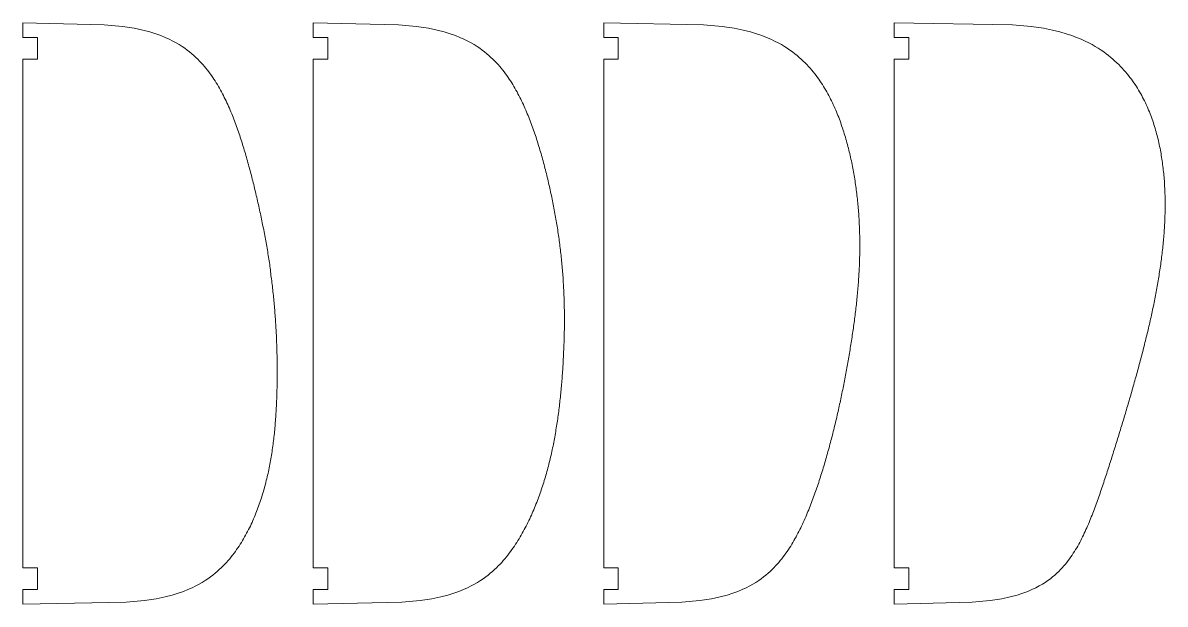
# Model space of a CAD drawing. Header units: millimetres. Extents: x 0 to 2543, y 0 to 160.
# Drawn here: x 1920 to 2234.6, y 0 to 160 of the extents above; entities that cross this region are included whole.
import ezdxf

# ---------------------------------------------------------------- set-up
doc = ezdxf.new("R2010")
doc.units = ezdxf.units.MM
doc.layers.get('0').update_dxf_attribs({"lineweight": 0})

msp = doc.modelspace()

# ---------------------------------------------------------------- linework, layer by layer
for p, q in [((1920, 156), (1920, 160)), ((1942.4, 159.5), (1920, 160)), ((1947.42, 159), (1942.4, 159.5)), ((1950.63, 158.5), (1947.42, 159)), ((1953.04, 158), (1950.63, 158.5)), ((1954.97, 157.5), (1953.04, 158)), ((1956.59, 157), (1954.97, 157.5)), ((2000, 156), (2000, 160)), ((2023.43, 159.5), (2000, 160)), ((2028.47, 159), (2023.43, 159.5)), ((2031.7, 158.5), (2028.47, 159)), ((2034.13, 158), (2031.7, 158.5)), ((2036.08, 157.5), (2034.13, 158)), ((2037.72, 157), (2036.08, 157.5)), ((2080, 156), (2080, 160)), ((2107.52, 159.5), (2080, 160)), ((2112.62, 159), (2107.52, 159.5)), ((2115.9, 158.5), (2112.62, 159)), ((2118.37, 158), (2115.9, 158.5)), ((2120.38, 157.5), (2118.37, 158)), ((2122.07, 157), (2120.38, 157.5)), ((2160, 156), (2160, 160)), ((2192.63, 159.5), (2160, 160)), ((2197.77, 159), (2192.63, 159.5)), ((2201.1, 158.5), (2197.77, 159)), ((2203.62, 158), (2201.1, 158.5)), ((2205.67, 157.5), (2203.62, 158)), ((2207.4, 157), (2205.67, 157.5)), ((1924, 156), (1920, 156)), ((1924, 150), (1924, 156)), ((1958, 156.5), (1956.59, 157)), ((1959.24, 156), (1958, 156.5)), ((1960.34, 155.5), (1959.24, 156)), ((1961.34, 155), (1960.34, 155.5)), ((1962.26, 154.5), (1961.34, 155)), ((1963.1, 154), (1962.26, 154.5)), ((2004, 156), (2000, 156)), ((2004, 150), (2004, 156)), ((2039.14, 156.5), (2037.72, 157)), ((2040.39, 156), (2039.14, 156.5)), ((2041.51, 155.5), (2040.39, 156)), ((2042.53, 155), (2041.51, 155.5)), ((2043.46, 154.5), (2042.53, 155)), ((2044.31, 154), (2043.46, 154.5)), ((2084, 156), (2080, 156)), ((2084, 150), (2084, 156)), ((2123.54, 156.5), (2122.07, 157)), ((2124.84, 156), (2123.54, 156.5)), ((2126.01, 155.5), (2124.84, 156)), ((2127.07, 155), (2126.01, 155.5)), ((2128.04, 154.5), (2127.07, 155)), ((2128.94, 154), (2128.04, 154.5)), ((2164, 156), (2160, 156)), ((2164, 150), (2164, 156)), ((2208.92, 156.5), (2207.4, 157)), ((2210.26, 156), (2208.92, 156.5)), ((2211.47, 155.5), (2210.26, 156)), ((2212.57, 155), (2211.47, 155.5)), ((2213.59, 154.5), (2212.57, 155)), ((2214.53, 154), (2213.59, 154.5)), ((1963.88, 153.5), (1963.1, 154)), ((1964.61, 153), (1963.88, 153.5)), ((1965.29, 152.5), (1964.61, 153)), ((1965.93, 152), (1965.29, 152.5)), ((1966.54, 151.5), (1965.93, 152)), ((1967.11, 151), (1966.54, 151.5)), ((2045.11, 153.5), (2044.31, 154)), ((2045.85, 153), (2045.11, 153.5)), ((2046.54, 152.5), (2045.85, 153)), ((2047.19, 152), (2046.54, 152.5)), ((2047.81, 151.5), (2047.19, 152)), ((2048.39, 151), (2047.81, 151.5)), ((2129.78, 153.5), (2128.94, 154)), ((2130.56, 153), (2129.78, 153.5)), ((2131.29, 152.5), (2130.56, 153)), ((2131.98, 152), (2131.29, 152.5)), ((2132.64, 151.5), (2131.98, 152)), ((2133.25, 151), (2132.64, 151.5)), ((2215.4, 153.5), (2214.53, 154)), ((2216.22, 153), (2215.4, 153.5)), ((2216.98, 152.5), (2216.22, 153)), ((2217.71, 152), (2216.98, 152.5)), ((2218.39, 151.5), (2217.71, 152)), ((2219.04, 151), (2218.39, 151.5)), ((1920, 10), (1920, 150)), ((1920, 150), (1924, 150)), ((1967.65, 150.5), (1967.11, 151)), ((1968.17, 150), (1967.65, 150.5)), ((1968.66, 149.5), (1968.17, 150)), ((1969.13, 149), (1968.66, 149.5)), ((1969.58, 148.5), (1969.13, 149)), ((1970.01, 148), (1969.58, 148.5)), ((1970.43, 147.5), (1970.01, 148)), ((2000, 10), (2000, 150)), ((2000, 150), (2004, 150)), ((2048.94, 150.5), (2048.39, 151)), ((2049.47, 150), (2048.94, 150.5)), ((2049.97, 149.5), (2049.47, 150)), ((2050.44, 149), (2049.97, 149.5)), ((2050.9, 148.5), (2050.44, 149)), ((2051.34, 148), (2050.9, 148.5)), ((2051.76, 147.5), (2051.34, 148)), ((2080, 10), (2080, 150)), ((2080, 150), (2084, 150)), ((2133.84, 150.5), (2133.25, 151)), ((2134.4, 150), (2133.84, 150.5)), ((2134.93, 149.5), (2134.4, 150)), ((2135.44, 149), (2134.93, 149.5)), ((2135.93, 148.5), (2135.44, 149)), ((2136.4, 148), (2135.93, 148.5)), ((2136.85, 147.5), (2136.4, 148)), ((2160, 10), (2160, 150)), ((2160, 150), (2164, 150)), ((2219.66, 150.5), (2219.04, 151)), ((2220.25, 150), (2219.66, 150.5)), ((2220.81, 149.5), (2220.25, 150)), ((2221.35, 149), (2220.81, 149.5)), ((2221.86, 148.5), (2221.35, 149)), ((2222.36, 148), (2221.86, 148.5)), ((2222.83, 147.5), (2222.36, 148)), ((1970.83, 147), (1970.43, 147.5)), ((1971.21, 146.5), (1970.83, 147)), ((1971.59, 146), (1971.21, 146.5)), ((1971.94, 145.5), (1971.59, 146)), ((1972.29, 145), (1971.94, 145.5)), ((1972.63, 144.5), (1972.29, 145)), ((2052.17, 147), (2051.76, 147.5)), ((2052.56, 146.5), (2052.17, 147)), ((2052.94, 146), (2052.56, 146.5)), ((2053.3, 145.5), (2052.94, 146)), ((2053.65, 145), (2053.3, 145.5)), ((2053.99, 144.5), (2053.65, 145)), ((2137.28, 147), (2136.85, 147.5)), ((2137.7, 146.5), (2137.28, 147)), ((2138.1, 146), (2137.7, 146.5)), ((2138.48, 145.5), (2138.1, 146)), ((2138.86, 145), (2138.48, 145.5)), ((2139.22, 144.5), (2138.86, 145)), ((2223.29, 147), (2222.83, 147.5)), ((2223.72, 146.5), (2223.29, 147)), ((2224.14, 146), (2223.72, 146.5)), ((2224.55, 145.5), (2224.14, 146)), ((2224.94, 145), (2224.55, 145.5)), ((2225.32, 144.5), (2224.94, 145)), ((1972.95, 144), (1972.63, 144.5)), ((1973.27, 143.5), (1972.95, 144)), ((1973.57, 143), (1973.27, 143.5)), ((1973.87, 142.5), (1973.57, 143)), ((1974.16, 142), (1973.87, 142.5)), ((1974.44, 141.5), (1974.16, 142)), ((2054.32, 144), (2053.99, 144.5)), ((2054.64, 143.5), (2054.32, 144)), ((2054.95, 143), (2054.64, 143.5)), ((2055.25, 142.5), (2054.95, 143)), ((2055.55, 142), (2055.25, 142.5)), ((2055.83, 141.5), (2055.55, 142)), ((2139.56, 144), (2139.22, 144.5)), ((2139.9, 143.5), (2139.56, 144)), ((2140.23, 143), (2139.9, 143.5)), ((2140.54, 142.5), (2140.23, 143)), ((2140.85, 142), (2140.54, 142.5)), ((2141.14, 141.5), (2140.85, 142)), ((2225.68, 144), (2225.32, 144.5)), ((2226.03, 143.5), (2225.68, 144)), ((2226.37, 143), (2226.03, 143.5)), ((2226.7, 142.5), (2226.37, 143)), ((2227.01, 142), (2226.7, 142.5)), ((2227.32, 141.5), (2227.01, 142)), ((1974.71, 141), (1974.44, 141.5)), ((1974.98, 140.5), (1974.71, 141)), ((1975.24, 140), (1974.98, 140.5)), ((1975.49, 139.5), (1975.24, 140)), ((1975.74, 139), (1975.49, 139.5)), ((1975.98, 138.5), (1975.74, 139)), ((1976.22, 138), (1975.98, 138.5)), ((2056.11, 141), (2055.83, 141.5)), ((2056.38, 140.5), (2056.11, 141)), ((2056.64, 140), (2056.38, 140.5)), ((2056.9, 139.5), (2056.64, 140)), ((2057.15, 139), (2056.9, 139.5)), ((2057.39, 138.5), (2057.15, 139)), ((2057.63, 138), (2057.39, 138.5)), ((2141.43, 141), (2141.14, 141.5)), ((2141.71, 140.5), (2141.43, 141)), ((2141.98, 140), (2141.71, 140.5)), ((2142.24, 139.5), (2141.98, 140)), ((2142.5, 139), (2142.24, 139.5)), ((2142.75, 138.5), (2142.5, 139)), ((2142.99, 138), (2142.75, 138.5)), ((2227.61, 141), (2227.32, 141.5)), ((2227.9, 140.5), (2227.61, 141)), ((2228.18, 140), (2227.9, 140.5)), ((2228.44, 139.5), (2228.18, 140)), ((2228.7, 139), (2228.44, 139.5)), ((2228.95, 138.5), (2228.7, 139)), ((2229.19, 138), (2228.95, 138.5)), ((1976.45, 137.5), (1976.22, 138)), ((1976.67, 137), (1976.45, 137.5)), ((1976.89, 136.5), (1976.67, 137)), ((1977.11, 136), (1976.89, 136.5)), ((1977.32, 135.5), (1977.11, 136)), ((1977.53, 135), (1977.32, 135.5)), ((2057.86, 137.5), (2057.63, 138)), ((2058.09, 137), (2057.86, 137.5)), ((2058.31, 136.5), (2058.09, 137)), ((2058.53, 136), (2058.31, 136.5)), ((2058.75, 135.5), (2058.53, 136)), ((2058.95, 135), (2058.75, 135.5)), ((2143.22, 137.5), (2142.99, 138)), ((2143.46, 137), (2143.22, 137.5)), ((2143.68, 136.5), (2143.46, 137)), ((2143.9, 136), (2143.68, 136.5)), ((2144.11, 135.5), (2143.9, 136)), ((2144.31, 135), (2144.11, 135.5)), ((2229.43, 137.5), (2229.19, 138)), ((2229.66, 137), (2229.43, 137.5)), ((2229.88, 136.5), (2229.66, 137)), ((2230.09, 136), (2229.88, 136.5)), ((2230.29, 135.5), (2230.09, 136)), ((2230.49, 135), (2230.29, 135.5)), ((1977.73, 134.5), (1977.53, 135)), ((1977.93, 134), (1977.73, 134.5)), ((1978.12, 133.5), (1977.93, 134)), ((1978.32, 133), (1978.12, 133.5)), ((1978.5, 132.5), (1978.32, 133)), ((1978.69, 132), (1978.5, 132.5)), ((2059.16, 134.5), (2058.95, 135)), ((2059.36, 134), (2059.16, 134.5)), ((2059.56, 133.5), (2059.36, 134)), ((2059.75, 133), (2059.56, 133.5)), ((2059.94, 132.5), (2059.75, 133)), ((2060.13, 132), (2059.94, 132.5)), ((2144.51, 134.5), (2144.31, 135)), ((2144.71, 134), (2144.51, 134.5)), ((2144.9, 133.5), (2144.71, 134)), ((2145.08, 133), (2144.9, 133.5)), ((2145.26, 132.5), (2145.08, 133)), ((2145.44, 132), (2145.26, 132.5)), ((2230.68, 134.5), (2230.49, 135)), ((2230.87, 134), (2230.68, 134.5)), ((2231.05, 133.5), (2230.87, 134)), ((2231.22, 133), (2231.05, 133.5)), ((2231.39, 132.5), (2231.22, 133)), ((2231.55, 132), (2231.39, 132.5)), ((1978.87, 131.5), (1978.69, 132)), ((1979.05, 131), (1978.87, 131.5)), ((1979.23, 130.5), (1979.05, 131)), ((1979.4, 130), (1979.23, 130.5)), ((1979.57, 129.5), (1979.4, 130)), ((1979.74, 129), (1979.57, 129.5)), ((2060.31, 131.5), (2060.13, 132)), ((2060.49, 131), (2060.31, 131.5)), ((2060.67, 130.5), (2060.49, 131)), ((2060.84, 130), (2060.67, 130.5)), ((2061.01, 129.5), (2060.84, 130)), ((2061.18, 129), (2061.01, 129.5)), ((2145.61, 131.5), (2145.44, 132)), ((2145.78, 131), (2145.61, 131.5)), ((2145.95, 130.5), (2145.78, 131)), ((2146.11, 130), (2145.95, 130.5)), ((2146.26, 129.5), (2146.11, 130)), ((2146.41, 129), (2146.26, 129.5)), ((2231.71, 131.5), (2231.55, 132)), ((2231.87, 131), (2231.71, 131.5)), ((2232.01, 130.5), (2231.87, 131)), ((2232.15, 130), (2232.01, 130.5)), ((2232.29, 129.5), (2232.15, 130)), ((2232.42, 129), (2232.29, 129.5)), ((1979.9, 128.5), (1979.74, 129)), ((1980.07, 128), (1979.9, 128.5)), ((1980.23, 127.5), (1980.07, 128)), ((1980.39, 127), (1980.23, 127.5)), ((1980.54, 126.5), (1980.39, 127)), ((1980.7, 126), (1980.54, 126.5)), ((1980.85, 125.5), (1980.7, 126)), ((2061.35, 128.5), (2061.18, 129)), ((2061.51, 128), (2061.35, 128.5)), ((2061.67, 127.5), (2061.51, 128)), ((2061.83, 127), (2061.67, 127.5)), ((2061.98, 126.5), (2061.83, 127)), ((2062.14, 126), (2061.98, 126.5)), ((2062.29, 125.5), (2062.14, 126)), ((2146.56, 128.5), (2146.41, 129)), ((2146.71, 128), (2146.56, 128.5)), ((2146.85, 127.5), (2146.71, 128)), ((2146.99, 127), (2146.85, 127.5)), ((2147.13, 126.5), (2146.99, 127)), ((2147.26, 126), (2147.13, 126.5)), ((2147.39, 125.5), (2147.26, 126)), ((2232.55, 128.5), (2232.42, 129)), ((2232.67, 128), (2232.55, 128.5)), ((2232.79, 127.5), (2232.67, 128)), ((2232.9, 127), (2232.79, 127.5)), ((2233.01, 126.5), (2232.9, 127)), ((2233.11, 126), (2233.01, 126.5)), ((2233.22, 125.5), (2233.11, 126)), ((1981, 125), (1980.85, 125.5)), ((1981.15, 124.5), (1981, 125)), ((1981.3, 124), (1981.15, 124.5)), ((1981.44, 123.5), (1981.3, 124)), ((1981.59, 123), (1981.44, 123.5)), ((1981.73, 122.5), (1981.59, 123)), ((2062.44, 125), (2062.29, 125.5)), ((2062.58, 124.5), (2062.44, 125)), ((2062.73, 124), (2062.58, 124.5)), ((2062.87, 123.5), (2062.73, 124)), ((2063.01, 123), (2062.87, 123.5)), ((2063.15, 122.5), (2063.01, 123)), ((2147.51, 125), (2147.39, 125.5)), ((2147.63, 124.5), (2147.51, 125)), ((2147.75, 124), (2147.63, 124.5)), ((2147.87, 123.5), (2147.75, 124)), ((2147.98, 123), (2147.87, 123.5)), ((2148.09, 122.5), (2147.98, 123)), ((2233.31, 125), (2233.22, 125.5)), ((2233.41, 124.5), (2233.31, 125)), ((2233.5, 124), (2233.41, 124.5)), ((2233.58, 123.5), (2233.5, 124)), ((2233.66, 123), (2233.58, 123.5)), ((2233.74, 122.5), (2233.66, 123)), ((1981.87, 122), (1981.73, 122.5)), ((1982.01, 121.5), (1981.87, 122)), ((1982.15, 121), (1982.01, 121.5)), ((1982.28, 120.5), (1982.15, 121)), ((1982.42, 120), (1982.28, 120.5)), ((1982.55, 119.5), (1982.42, 120)), ((2063.29, 122), (2063.15, 122.5)), ((2063.42, 121.5), (2063.29, 122)), ((2063.56, 121), (2063.42, 121.5)), ((2063.69, 120.5), (2063.56, 121)), ((2063.82, 120), (2063.69, 120.5)), ((2063.95, 119.5), (2063.82, 120)), ((2148.2, 122), (2148.09, 122.5)), ((2148.31, 121.5), (2148.2, 122)), ((2148.41, 121), (2148.31, 121.5)), ((2148.51, 120.5), (2148.41, 121)), ((2148.6, 120), (2148.51, 120.5)), ((2148.7, 119.5), (2148.6, 120)), ((2233.81, 122), (2233.74, 122.5)), ((2233.89, 121.5), (2233.81, 122)), ((2233.95, 121), (2233.89, 121.5)), ((2234.02, 120.5), (2233.95, 121)), ((2234.08, 120), (2234.02, 120.5)), ((2234.13, 119.5), (2234.08, 120)), ((1982.68, 119), (1982.55, 119.5)), ((1982.81, 118.5), (1982.68, 119)), ((1982.94, 118), (1982.81, 118.5)), ((1983.07, 117.5), (1982.94, 118)), ((1983.2, 117), (1983.07, 117.5)), ((1983.33, 116.5), (1983.2, 117)), ((1983.45, 116), (1983.33, 116.5)), ((2064.07, 119), (2063.95, 119.5)), ((2064.2, 118.5), (2064.07, 119)), ((2064.32, 118), (2064.2, 118.5)), ((2064.44, 117.5), (2064.32, 118)), ((2064.56, 117), (2064.44, 117.5)), ((2064.68, 116.5), (2064.56, 117)), ((2064.8, 116), (2064.68, 116.5)), ((2148.79, 119), (2148.7, 119.5)), ((2148.88, 118.5), (2148.79, 119)), ((2148.96, 118), (2148.88, 118.5)), ((2149.05, 117.5), (2148.96, 118)), ((2149.13, 117), (2149.05, 117.5)), ((2149.21, 116.5), (2149.13, 117)), ((2149.28, 116), (2149.21, 116.5)), ((2234.19, 119), (2234.13, 119.5)), ((2234.24, 118.5), (2234.19, 119)), ((2234.28, 118), (2234.24, 118.5)), ((2234.33, 117.5), (2234.28, 118)), ((2234.37, 117), (2234.33, 117.5)), ((2234.41, 116.5), (2234.37, 117)), ((2234.44, 116), (2234.41, 116.5)), ((1983.58, 115.5), (1983.45, 116)), ((1983.7, 115), (1983.58, 115.5)), ((1983.82, 114.5), (1983.7, 115)), ((1983.94, 114), (1983.82, 114.5)), ((1984.06, 113.5), (1983.94, 114)), ((1984.18, 113), (1984.06, 113.5)), ((2064.91, 115.5), (2064.8, 116)), ((2065.03, 115), (2064.91, 115.5)), ((2065.14, 114.5), (2065.03, 115)), ((2065.25, 114), (2065.14, 114.5)), ((2065.36, 113.5), (2065.25, 114)), ((2065.47, 113), (2065.36, 113.5)), ((2149.36, 115.5), (2149.28, 116)), ((2149.43, 115), (2149.36, 115.5)), ((2149.5, 114.5), (2149.43, 115)), ((2149.56, 114), (2149.5, 114.5)), ((2149.63, 113.5), (2149.56, 114)), ((2149.69, 113), (2149.63, 113.5)), ((2234.47, 115.5), (2234.44, 116)), ((2234.5, 115), (2234.47, 115.5)), ((2234.53, 114.5), (2234.5, 115)), ((2234.55, 114), (2234.53, 114.5)), ((2234.57, 113.5), (2234.55, 114)), ((2234.59, 113), (2234.57, 113.5)), ((1984.3, 112.5), (1984.18, 113)), ((1984.41, 112), (1984.3, 112.5)), ((1984.53, 111.5), (1984.41, 112)), ((1984.65, 111), (1984.53, 111.5)), ((1984.76, 110.5), (1984.65, 111)), ((1984.87, 110), (1984.76, 110.5)), ((2065.57, 112.5), (2065.47, 113)), ((2065.68, 112), (2065.57, 112.5)), ((2065.78, 111.5), (2065.68, 112)), ((2065.88, 111), (2065.78, 111.5)), ((2065.98, 110.5), (2065.88, 111)), ((2066.08, 110), (2065.98, 110.5)), ((2149.75, 112.5), (2149.69, 113)), ((2149.81, 112), (2149.75, 112.5)), ((2149.86, 111.5), (2149.81, 112)), ((2149.91, 111), (2149.86, 111.5)), ((2149.96, 110.5), (2149.91, 111)), ((2150.01, 110), (2149.96, 110.5)), ((2234.6, 112.5), (2234.59, 113)), ((2234.61, 112), (2234.6, 112.5)), ((2234.62, 111.5), (2234.61, 112)), ((2234.63, 111), (2234.62, 111.5)), ((2234.63, 110.5), (2234.63, 111)), ((2234.64, 110), (2234.63, 110.5)), ((1984.98, 109.5), (1984.87, 110)), ((1985.09, 109), (1984.98, 109.5)), ((1985.2, 108.5), (1985.09, 109)), ((1985.31, 108), (1985.2, 108.5)), ((1985.42, 107.5), (1985.31, 108)), ((1985.53, 107), (1985.42, 107.5)), ((1985.63, 106.5), (1985.53, 107)), ((2066.18, 109.5), (2066.08, 110)), ((2066.28, 109), (2066.18, 109.5)), ((2066.37, 108.5), (2066.28, 109)), ((2066.46, 108), (2066.37, 108.5)), ((2066.56, 107.5), (2066.46, 108)), ((2066.65, 107), (2066.56, 107.5)), ((2066.73, 106.5), (2066.65, 107)), ((2150.06, 109.5), (2150.01, 110)), ((2150.1, 109), (2150.06, 109.5)), ((2150.14, 108.5), (2150.1, 109)), ((2150.18, 108), (2150.14, 108.5)), ((2150.22, 107.5), (2150.18, 108)), ((2150.26, 107), (2150.22, 107.5)), ((2150.29, 106.5), (2150.26, 107)), ((2234.57, 106.5), (2234.59, 107)), ((2234.59, 107), (2234.6, 107.5)), ((2234.6, 107.5), (2234.61, 108)), ((2234.61, 108), (2234.62, 108.5)), ((2234.62, 108.5), (2234.63, 109)), ((2234.63, 109.5), (2234.64, 110)), ((2234.63, 109), (2234.63, 109.5)), ((1985.74, 106), (1985.63, 106.5)), ((1985.84, 105.5), (1985.74, 106)), ((1985.94, 105), (1985.84, 105.5)), ((1986.04, 104.5), (1985.94, 105)), ((1986.14, 104), (1986.04, 104.5)), ((1986.24, 103.5), (1986.14, 104)), ((2066.82, 106), (2066.73, 106.5)), ((2066.91, 105.5), (2066.82, 106)), ((2066.99, 105), (2066.91, 105.5)), ((2067.07, 104.5), (2066.99, 105)), ((2067.15, 104), (2067.07, 104.5)), ((2067.23, 103.5), (2067.15, 104)), ((2150.32, 106), (2150.29, 106.5)), ((2150.35, 105.5), (2150.32, 106)), ((2150.37, 105), (2150.35, 105.5)), ((2150.4, 104.5), (2150.37, 105)), ((2150.42, 104), (2150.4, 104.5)), ((2150.44, 103.5), (2150.42, 104)), ((2234.43, 103.5), (2234.46, 104)), ((2234.46, 104), (2234.48, 104.5)), ((2234.48, 104.5), (2234.51, 105)), ((2234.51, 105), (2234.53, 105.5)), ((2234.53, 105.5), (2234.55, 106)), ((2234.55, 106), (2234.57, 106.5)), ((1986.34, 103), (1986.24, 103.5)), ((1986.44, 102.5), (1986.34, 103)), ((1986.54, 102), (1986.44, 102.5)), ((1986.63, 101.5), (1986.54, 102)), ((1986.72, 101), (1986.63, 101.5)), ((1986.82, 100.5), (1986.72, 101)), ((2067.31, 103), (2067.23, 103.5)), ((2067.39, 102.5), (2067.31, 103)), ((2067.46, 102), (2067.39, 102.5)), ((2067.54, 101.5), (2067.46, 102)), ((2067.61, 101), (2067.54, 101.5)), ((2067.68, 100.5), (2067.61, 101)), ((2150.46, 103), (2150.44, 103.5)), ((2150.48, 102.5), (2150.46, 103)), ((2150.49, 102), (2150.48, 102.5)), ((2150.5, 101.5), (2150.49, 102)), ((2150.51, 101), (2150.5, 101.5)), ((2150.52, 100.5), (2150.51, 101)), ((2234.2, 100.5), (2234.24, 101)), ((2234.24, 101), (2234.29, 101.5)), ((2234.29, 101.5), (2234.32, 102)), ((2234.32, 102), (2234.36, 102.5)), ((2234.36, 102.5), (2234.39, 103)), ((2234.39, 103), (2234.43, 103.5)), ((1986.91, 100), (1986.82, 100.5)), ((1987, 99.5), (1986.91, 100)), ((1987.09, 99), (1987, 99.5)), ((1987.18, 98.5), (1987.09, 99)), ((1987.26, 98), (1987.18, 98.5)), ((1987.35, 97.5), (1987.26, 98)), ((2067.75, 100), (2067.68, 100.5)), ((2067.81, 99.5), (2067.75, 100)), ((2067.88, 99), (2067.81, 99.5)), ((2067.94, 98.5), (2067.88, 99)), ((2068.01, 98), (2067.94, 98.5)), ((2068.07, 97.5), (2068.01, 98)), ((2150.53, 100), (2150.52, 100.5)), ((2150.53, 99.5), (2150.53, 100)), ((2150.53, 99), (2150.53, 99.5)), ((2150.53, 98.5), (2150.53, 99)), ((2150.53, 98), (2150.53, 98.5)), ((2150.53, 97.5), (2150.53, 98)), ((2233.9, 97.5), (2233.96, 98)), ((2233.96, 98), (2234.01, 98.5)), ((2234.01, 98.5), (2234.06, 99)), ((2234.06, 99), (2234.11, 99.5)), ((2234.11, 99.5), (2234.16, 100)), ((2234.16, 100), (2234.2, 100.5)), ((1987.44, 97), (1987.35, 97.5)), ((1987.52, 96.5), (1987.44, 97)), ((1987.6, 96), (1987.52, 96.5)), ((1987.68, 95.5), (1987.6, 96)), ((1987.76, 95), (1987.68, 95.5)), ((1987.84, 94.5), (1987.76, 95)), ((1987.92, 94), (1987.84, 94.5)), ((2068.12, 97), (2068.07, 97.5)), ((2068.18, 96.5), (2068.12, 97)), ((2068.24, 96), (2068.18, 96.5)), ((2068.29, 95.5), (2068.24, 96)), ((2068.34, 95), (2068.29, 95.5)), ((2068.39, 94.5), (2068.34, 95)), ((2068.44, 94), (2068.39, 94.5)), ((2150.44, 94), (2150.46, 94.5)), ((2150.46, 94.5), (2150.48, 95)), ((2150.48, 95), (2150.49, 95.5)), ((2150.49, 95.5), (2150.5, 96)), ((2150.5, 96), (2150.51, 96.5)), ((2150.51, 96.5), (2150.52, 97)), ((2150.52, 97), (2150.53, 97.5)), ((2233.47, 94), (2233.54, 94.5)), ((2233.54, 94.5), (2233.6, 95)), ((2233.6, 95), (2233.67, 95.5)), ((2233.67, 95.5), (2233.73, 96)), ((2233.73, 96), (2233.79, 96.5)), ((2233.79, 96.5), (2233.85, 97)), ((2233.85, 97), (2233.9, 97.5)), ((1987.99, 93.5), (1987.92, 94)), ((1988.07, 93), (1987.99, 93.5)), ((1988.14, 92.5), (1988.07, 93)), ((1988.21, 92), (1988.14, 92.5)), ((1988.21, 91.5), (1988.21, 92)), ((1988.28, 91), (1988.21, 91.5)), ((2068.49, 93.5), (2068.44, 94)), ((2068.54, 93), (2068.49, 93.5)), ((2068.58, 92.5), (2068.54, 93)), ((2068.62, 92), (2068.58, 92.5)), ((2068.66, 91.5), (2068.62, 92)), ((2068.7, 91), (2068.66, 91.5)), ((2150.3, 91), (2150.33, 91.5)), ((2150.33, 91.5), (2150.36, 92)), ((2150.36, 92), (2150.38, 92.5)), ((2150.38, 92.5), (2150.41, 93)), ((2150.41, 93), (2150.43, 93.5)), ((2150.43, 93.5), (2150.44, 94)), ((2233.03, 91), (2233.11, 91.5)), ((2233.11, 91.5), (2233.19, 92)), ((2233.19, 92), (2233.26, 92.5)), ((2233.26, 92.5), (2233.33, 93)), ((2233.33, 93), (2233.4, 93.5)), ((2233.4, 93.5), (2233.47, 94)), ((1988.35, 90.5), (1988.28, 91)), ((1988.42, 90), (1988.35, 90.5)), ((1988.48, 89.5), (1988.42, 90)), ((1988.55, 89), (1988.48, 89.5)), ((1988.61, 88.5), (1988.55, 89)), ((1988.67, 88), (1988.61, 88.5)), ((2068.74, 90.5), (2068.7, 91)), ((2068.78, 90), (2068.74, 90.5)), ((2068.81, 89.5), (2068.78, 90)), ((2068.84, 89), (2068.81, 89.5)), ((2068.87, 88.5), (2068.84, 89)), ((2068.9, 88), (2068.87, 88.5)), ((2150.1, 88), (2150.14, 88.5)), ((2150.14, 88.5), (2150.17, 89)), ((2150.17, 89), (2150.21, 89.5)), ((2150.21, 89.5), (2150.24, 90)), ((2150.24, 90), (2150.27, 90.5)), ((2150.27, 90.5), (2150.3, 91)), ((2232.54, 88), (2232.62, 88.5)), ((2232.62, 88.5), (2232.71, 89)), ((2232.71, 89), (2232.79, 89.5)), ((2232.79, 89.5), (2232.87, 90)), ((2232.87, 90), (2232.95, 90.5)), ((2232.95, 90.5), (2233.03, 91)), ((1988.73, 87.5), (1988.67, 88)), ((1988.79, 87), (1988.73, 87.5)), ((1988.84, 86.5), (1988.79, 87)), ((1988.9, 86), (1988.84, 86.5)), ((1988.95, 85.5), (1988.9, 86)), ((1989.01, 85), (1988.95, 85.5)), ((1989.06, 84.5), (1989.01, 85)), ((2068.93, 87.5), (2068.9, 88)), ((2068.96, 87), (2068.93, 87.5)), ((2068.98, 86.5), (2068.96, 87)), ((2069.01, 86), (2068.98, 86.5)), ((2069.03, 85.5), (2069.01, 86)), ((2069.05, 85), (2069.03, 85.5)), ((2069.06, 84.5), (2069.05, 85)), ((2149.79, 84.5), (2149.84, 85)), ((2149.84, 85), (2149.89, 85.5)), ((2149.89, 85.5), (2149.93, 86)), ((2149.93, 86), (2149.98, 86.5)), ((2149.98, 86.5), (2150.02, 87)), ((2150.02, 87), (2150.06, 87.5)), ((2150.06, 87.5), (2150.1, 88)), ((2231.89, 84.5), (2231.99, 85)), ((2231.99, 85), (2232.08, 85.5)), ((2232.08, 85.5), (2232.17, 86)), ((2232.17, 86), (2232.27, 86.5)), ((2232.27, 86.5), (2232.36, 87)), ((2232.36, 87), (2232.45, 87.5)), ((2232.45, 87.5), (2232.54, 88)), ((1989.11, 84), (1989.06, 84.5)), ((1989.15, 83.5), (1989.11, 84)), ((1989.2, 83), (1989.15, 83.5)), ((1989.25, 82.5), (1989.2, 83)), ((1989.29, 82), (1989.25, 82.5)), ((1989.33, 81.5), (1989.29, 82)), ((2069.08, 84), (2069.06, 84.5)), ((2069.1, 83.5), (2069.08, 84)), ((2069.11, 83), (2069.1, 83.5)), ((2069.12, 82.5), (2069.11, 83)), ((2069.13, 82), (2069.12, 82.5)), ((2069.14, 81.5), (2069.13, 82)), ((2149.47, 81.5), (2149.52, 82)), ((2149.52, 82), (2149.58, 82.5)), ((2149.58, 82.5), (2149.63, 83)), ((2149.63, 83), (2149.69, 83.5)), ((2149.69, 83.5), (2149.74, 84)), ((2149.74, 84), (2149.79, 84.5)), ((2231.28, 81.5), (2231.38, 82)), ((2231.38, 82), (2231.49, 82.5)), ((2231.49, 82.5), (2231.59, 83)), ((2231.59, 83), (2231.69, 83.5)), ((2231.69, 83.5), (2231.79, 84)), ((2231.79, 84), (2231.89, 84.5)), ((1989.37, 81), (1989.33, 81.5)), ((1989.41, 80.5), (1989.37, 81)), ((1989.45, 80), (1989.41, 80.5)), ((1989.49, 79.5), (1989.45, 80)), ((1989.52, 79), (1989.49, 79.5)), ((1989.56, 78.5), (1989.52, 79)), ((2069.15, 81), (2069.14, 81.5)), ((2069.15, 80.5), (2069.15, 81)), ((2069.16, 80), (2069.15, 80.5)), ((2069.16, 79.5), (2069.16, 80)), ((2069.16, 79), (2069.16, 79.5)), ((2069.16, 78.5), (2069.16, 79)), ((2149.1, 78.5), (2149.16, 79)), ((2149.16, 79), (2149.23, 79.5)), ((2149.23, 79.5), (2149.29, 80)), ((2149.29, 80), (2149.35, 80.5)), ((2149.35, 80.5), (2149.41, 81)), ((2149.41, 81), (2149.47, 81.5)), ((2230.63, 78.5), (2230.74, 79)), ((2230.74, 79), (2230.85, 79.5)), ((2230.85, 79.5), (2230.96, 80)), ((2230.96, 80), (2231.07, 80.5)), ((2231.07, 80.5), (2231.17, 81)), ((2231.17, 81), (2231.28, 81.5)), ((1989.59, 78), (1989.56, 78.5)), ((1989.62, 77.5), (1989.59, 78)), ((1989.65, 77), (1989.62, 77.5)), ((1989.68, 76.5), (1989.65, 77)), ((1989.7, 76), (1989.68, 76.5)), ((1989.73, 75.5), (1989.7, 76)), ((2069.15, 77.5), (2069.16, 78)), ((2069.15, 77), (2069.15, 77.5)), ((2069.17, 76.5), (2069.15, 77)), ((2069.15, 75.5), (2069.16, 76)), ((2069.16, 78), (2069.16, 78.5)), ((2069.16, 76), (2069.17, 76.5)), ((2148.69, 75.5), (2148.76, 76)), ((2148.76, 76), (2148.83, 76.5)), ((2148.83, 76.5), (2148.9, 77)), ((2148.9, 77), (2148.97, 77.5)), ((2148.97, 77.5), (2149.03, 78)), ((2149.03, 78), (2149.1, 78.5)), ((2229.93, 75.5), (2230.05, 76)), ((2230.05, 76), (2230.17, 76.5)), ((2230.17, 76.5), (2230.29, 77)), ((2230.29, 77), (2230.4, 77.5)), ((2230.4, 77.5), (2230.51, 78)), ((2230.51, 78), (2230.63, 78.5)), ((1989.8, 75), (1989.73, 75.5)), ((1989.82, 74.5), (1989.8, 75)), ((1989.84, 74), (1989.82, 74.5)), ((1989.86, 73.5), (1989.84, 74)), ((1989.88, 73), (1989.86, 73.5)), ((1989.9, 72.5), (1989.88, 73)), ((1989.91, 72), (1989.9, 72.5)), ((2069.06, 72), (2069.08, 72.5)), ((2069.08, 72.5), (2069.09, 73)), ((2069.09, 73), (2069.11, 73.5)), ((2069.11, 73.5), (2069.12, 74)), ((2069.12, 74), (2069.13, 74.5)), ((2069.13, 74.5), (2069.14, 75)), ((2069.14, 75), (2069.15, 75.5)), ((2148.16, 72), (2148.24, 72.5)), ((2148.24, 72.5), (2148.32, 73)), ((2148.32, 73), (2148.39, 73.5)), ((2148.39, 73.5), (2148.47, 74)), ((2148.47, 74), (2148.54, 74.5)), ((2148.54, 74.5), (2148.62, 75)), ((2148.62, 75), (2148.69, 75.5)), ((2229.08, 72), (2229.21, 72.5)), ((2229.21, 72.5), (2229.33, 73)), ((2229.33, 73), (2229.45, 73.5)), ((2229.45, 73.5), (2229.57, 74)), ((2229.57, 74), (2229.7, 74.5)), ((2229.7, 74.5), (2229.82, 75)), ((2229.82, 75), (2229.93, 75.5)), ((1989.93, 71.5), (1989.91, 72)), ((1989.95, 71), (1989.93, 71.5)), ((1989.96, 70.5), (1989.95, 71)), ((1989.97, 70), (1989.96, 70.5)), ((1989.99, 69.5), (1989.97, 70)), ((1990, 69), (1989.99, 69.5)), ((2068.94, 69), (2068.96, 69.5)), ((2068.96, 69.5), (2068.98, 70)), ((2068.98, 70), (2069, 70.5)), ((2069, 70.5), (2069.02, 71)), ((2069.02, 71), (2069.04, 71.5)), ((2069.04, 71.5), (2069.06, 72)), ((2147.67, 69), (2147.76, 69.5)), ((2147.76, 69.5), (2147.84, 70)), ((2147.84, 70), (2147.92, 70.5)), ((2147.92, 70.5), (2148, 71)), ((2148, 71), (2148.08, 71.5)), ((2148.08, 71.5), (2148.16, 72)), ((2228.32, 69), (2228.45, 69.5)), ((2228.45, 69.5), (2228.57, 70)), ((2228.57, 70), (2228.7, 70.5)), ((2228.7, 70.5), (2228.83, 71)), ((2228.83, 71), (2228.96, 71.5)), ((2228.96, 71.5), (2229.08, 72)), ((1990.01, 68.5), (1990, 69)), ((1990.02, 68), (1990.01, 68.5)), ((1990.03, 67.5), (1990.02, 68)), ((1990.03, 67), (1990.03, 67.5)), ((1990.04, 66.5), (1990.03, 67)), ((1990.04, 66), (1990.04, 66.5)), ((2068.78, 66), (2068.81, 66.5)), ((2068.81, 66.5), (2068.84, 67)), ((2068.84, 67), (2068.87, 67.5)), ((2068.87, 67.5), (2068.89, 68)), ((2068.89, 68), (2068.92, 68.5)), ((2068.92, 68.5), (2068.94, 69)), ((2147.15, 66), (2147.24, 66.5)), ((2147.24, 66.5), (2147.33, 67)), ((2147.33, 67), (2147.42, 67.5)), ((2147.42, 67.5), (2147.5, 68)), ((2147.5, 68), (2147.59, 68.5)), ((2147.59, 68.5), (2147.67, 69)), ((2227.52, 66), (2227.66, 66.5)), ((2227.66, 66.5), (2227.79, 67)), ((2227.79, 67), (2227.92, 67.5)), ((2227.92, 67.5), (2228.05, 68)), ((2228.05, 68), (2228.19, 68.5)), ((2228.19, 68.5), (2228.32, 69)), ((1990.05, 65.5), (1990.04, 66)), ((1990.05, 65), (1990.05, 65.5)), ((1990.05, 64.5), (1990.05, 65)), ((1990.05, 64), (1990.05, 64.5)), ((1990.05, 63.5), (1990.05, 64)), ((1990.05, 63), (1990.05, 63.5)), ((1990.05, 62.5), (1990.05, 63)), ((2068.55, 62.5), (2068.58, 63)), ((2068.58, 63), (2068.62, 63.5)), ((2068.62, 63.5), (2068.65, 64)), ((2068.65, 64), (2068.69, 64.5)), ((2068.69, 64.5), (2068.72, 65)), ((2068.72, 65), (2068.75, 65.5)), ((2068.75, 65.5), (2068.78, 66)), ((2146.51, 62.5), (2146.6, 63)), ((2146.6, 63), (2146.69, 63.5)), ((2146.69, 63.5), (2146.79, 64)), ((2146.79, 64), (2146.88, 64.5)), ((2146.88, 64.5), (2146.97, 65)), ((2146.97, 65), (2147.06, 65.5)), ((2147.06, 65.5), (2147.15, 66)), ((2226.56, 62.5), (2226.7, 63)), ((2226.7, 63), (2226.84, 63.5)), ((2226.84, 63.5), (2226.98, 64)), ((2226.98, 64), (2227.12, 64.5)), ((2227.12, 64.5), (2227.25, 65)), ((2227.25, 65), (2227.39, 65.5)), ((2227.39, 65.5), (2227.52, 66)), ((1990.01, 59.5), (1990.02, 60)), ((1990.02, 60), (1990.03, 60.5)), ((1990.03, 60.5), (1990.04, 61)), ((1990.04, 61.5), (1990.05, 62)), ((1990.04, 61), (1990.04, 61.5)), ((1990.05, 62), (1990.05, 62.5)), ((2068.3, 59.5), (2068.34, 60)), ((2068.34, 60), (2068.38, 60.5)), ((2068.38, 60.5), (2068.43, 61)), ((2068.43, 61), (2068.47, 61.5)), ((2068.47, 61.5), (2068.51, 62)), ((2068.51, 62), (2068.55, 62.5)), ((2145.92, 59.5), (2146.02, 60)), ((2146.02, 60), (2146.12, 60.5)), ((2146.12, 60.5), (2146.22, 61)), ((2146.22, 61), (2146.31, 61.5)), ((2146.31, 61.5), (2146.41, 62)), ((2146.41, 62), (2146.51, 62.5)), ((2225.72, 59.5), (2225.86, 60)), ((2225.86, 60), (2226, 60.5)), ((2226, 60.5), (2226.14, 61)), ((2226.14, 61), (2226.28, 61.5)), ((2226.28, 61.5), (2226.42, 62)), ((2226.42, 62), (2226.56, 62.5)), ((1989.92, 56.5), (1989.94, 57)), ((1989.94, 57), (1989.96, 57.5)), ((1989.96, 57.5), (1989.97, 58)), ((1989.97, 58), (1989.99, 58.5)), ((1989.99, 58.5), (1990, 59)), ((1990, 59), (1990.01, 59.5)), ((2068, 56.5), (2068.05, 57)), ((2068.05, 57), (2068.1, 57.5)), ((2068.1, 57.5), (2068.15, 58)), ((2068.15, 58), (2068.2, 58.5)), ((2068.2, 58.5), (2068.25, 59)), ((2068.25, 59), (2068.3, 59.5)), ((2145.3, 56.5), (2145.4, 57)), ((2145.4, 57), (2145.51, 57.5)), ((2145.51, 57.5), (2145.61, 58)), ((2145.61, 58), (2145.71, 58.5)), ((2145.71, 58.5), (2145.82, 59)), ((2145.82, 59), (2145.92, 59.5)), ((2224.85, 56.5), (2225, 57)), ((2225, 57), (2225.14, 57.5)), ((2225.14, 57.5), (2225.29, 58)), ((2225.29, 58), (2225.43, 58.5)), ((2225.43, 58.5), (2225.58, 59)), ((2225.58, 59), (2225.72, 59.5)), ((1989.75, 53), (1989.78, 53.5)), ((1989.78, 53.5), (1989.81, 54)), ((1989.81, 54), (1989.83, 54.5)), ((1989.83, 54.5), (1989.86, 55)), ((1989.86, 55), (1989.88, 55.5)), ((1989.88, 55.5), (1989.9, 56)), ((1989.9, 56), (1989.92, 56.5)), ((2067.59, 53), (2067.65, 53.5)), ((2067.65, 53.5), (2067.71, 54)), ((2067.71, 54), (2067.77, 54.5)), ((2067.77, 54.5), (2067.83, 55)), ((2067.83, 55), (2067.89, 55.5)), ((2067.89, 55.5), (2067.95, 56)), ((2067.95, 56), (2068, 56.5)), ((2144.53, 53), (2144.64, 53.5)), ((2144.64, 53.5), (2144.75, 54)), ((2144.75, 54), (2144.86, 54.5)), ((2144.86, 54.5), (2144.97, 55)), ((2144.97, 55), (2145.08, 55.5)), ((2145.08, 55.5), (2145.19, 56)), ((2145.19, 56), (2145.3, 56.5)), ((2223.82, 53), (2223.97, 53.5)), ((2223.97, 53.5), (2224.12, 54)), ((2224.12, 54), (2224.27, 54.5)), ((2224.27, 54.5), (2224.42, 55)), ((2224.42, 55), (2224.56, 55.5)), ((2224.56, 55.5), (2224.71, 56)), ((2224.71, 56), (2224.85, 56.5)), ((1989.54, 50), (1989.58, 50.5)), ((1989.58, 50.5), (1989.62, 51)), ((1989.62, 51), (1989.66, 51.5)), ((1989.66, 51.5), (1989.69, 52)), ((1989.69, 52), (1989.72, 52.5)), ((1989.72, 52.5), (1989.75, 53)), ((2067.17, 50), (2067.24, 50.5)), ((2067.24, 50.5), (2067.32, 51)), ((2067.32, 51), (2067.39, 51.5)), ((2067.39, 51.5), (2067.45, 52)), ((2067.45, 52), (2067.52, 52.5)), ((2067.52, 52.5), (2067.59, 53)), ((2143.83, 50), (2143.95, 50.5)), ((2143.95, 50.5), (2144.07, 51)), ((2144.07, 51), (2144.19, 51.5)), ((2144.19, 51.5), (2144.3, 52)), ((2144.3, 52), (2144.42, 52.5)), ((2144.42, 52.5), (2144.53, 53)), ((2222.92, 50), (2223.07, 50.5)), ((2223.07, 50.5), (2223.22, 51)), ((2223.22, 51), (2223.37, 51.5)), ((2223.37, 51.5), (2223.52, 52)), ((2223.52, 52), (2223.67, 52.5)), ((2223.67, 52.5), (2223.82, 53)), ((1989.27, 47), (1989.32, 47.5)), ((1989.32, 47.5), (1989.37, 48)), ((1989.37, 48), (1989.41, 48.5)), ((1989.41, 48.5), (1989.46, 49)), ((1989.46, 49), (1989.5, 49.5)), ((1989.5, 49.5), (1989.54, 50)), ((2066.69, 47), (2066.77, 47.5)), ((2066.77, 47.5), (2066.85, 48)), ((2066.85, 48), (2066.94, 48.5)), ((2066.94, 48.5), (2067.02, 49)), ((2067.02, 49), (2067.09, 49.5)), ((2067.09, 49.5), (2067.17, 50)), ((2143.1, 47), (2143.22, 47.5)), ((2143.22, 47.5), (2143.35, 48)), ((2143.35, 48), (2143.47, 48.5)), ((2143.47, 48.5), (2143.59, 49)), ((2143.59, 49), (2143.71, 49.5)), ((2143.71, 49.5), (2143.83, 50)), ((2222, 47), (2222.16, 47.5)), ((2222.16, 47.5), (2222.31, 48)), ((2222.31, 48), (2222.46, 48.5)), ((2222.46, 48.5), (2222.62, 49)), ((2222.62, 49), (2222.77, 49.5)), ((2222.77, 49.5), (2222.92, 50)), ((1988.91, 44), (1988.98, 44.5)), ((1988.98, 44.5), (1989.04, 45)), ((1989.04, 45), (1989.1, 45.5)), ((1989.1, 45.5), (1989.16, 46)), ((1989.16, 46), (1989.21, 46.5)), ((1989.21, 46.5), (1989.27, 47)), ((2066.13, 44), (2066.23, 44.5)), ((2066.23, 44.5), (2066.32, 45)), ((2066.32, 45), (2066.42, 45.5)), ((2066.42, 45.5), (2066.51, 46)), ((2066.51, 46), (2066.6, 46.5)), ((2066.6, 46.5), (2066.69, 47)), ((2142.32, 44), (2142.45, 44.5)), ((2142.45, 44.5), (2142.58, 45)), ((2142.58, 45), (2142.71, 45.5)), ((2142.71, 45.5), (2142.84, 46)), ((2142.84, 46), (2142.97, 46.5)), ((2142.97, 46.5), (2143.1, 47)), ((2221.07, 44), (2221.23, 44.5)), ((2221.23, 44.5), (2221.38, 45)), ((2221.38, 45), (2221.54, 45.5)), ((2221.54, 45.5), (2221.69, 46)), ((2221.69, 46), (2221.85, 46.5)), ((2221.85, 46.5), (2222, 47)), ((1988.39, 40.5), (1988.48, 41)), ((1988.48, 41), (1988.56, 41.5)), ((1988.56, 41.5), (1988.63, 42)), ((1988.63, 42), (1988.71, 42.5)), ((1988.71, 42.5), (1988.78, 43)), ((1988.78, 43), (1988.85, 43.5)), ((1988.85, 43.5), (1988.91, 44)), ((2065.37, 40.5), (2065.48, 41)), ((2065.48, 41), (2065.6, 41.5)), ((2065.6, 41.5), (2065.71, 42)), ((2065.71, 42), (2065.82, 42.5)), ((2065.82, 42.5), (2065.92, 43)), ((2065.92, 43), (2066.03, 43.5)), ((2066.03, 43.5), (2066.13, 44)), ((2141.35, 40.5), (2141.49, 41)), ((2141.49, 41), (2141.63, 41.5)), ((2141.63, 41.5), (2141.77, 42)), ((2141.77, 42), (2141.91, 42.5)), ((2141.91, 42.5), (2142.05, 43)), ((2142.05, 43), (2142.18, 43.5)), ((2142.18, 43.5), (2142.32, 44)), ((2219.97, 40.5), (2220.13, 41)), ((2220.13, 41), (2220.29, 41.5)), ((2220.29, 41.5), (2220.45, 42)), ((2220.45, 42), (2220.6, 42.5)), ((2220.6, 42.5), (2220.76, 43)), ((2220.76, 43), (2220.92, 43.5)), ((2220.92, 43.5), (2221.07, 44)), ((1987.84, 37.5), (1987.94, 38)), ((1987.94, 38), (1988.04, 38.5)), ((1988.04, 38.5), (1988.13, 39)), ((1988.13, 39), (1988.22, 39.5)), ((1988.22, 39.5), (1988.31, 40)), ((1988.31, 40), (1988.39, 40.5)), ((2064.62, 37.5), (2064.75, 38)), ((2064.75, 38), (2064.88, 38.5)), ((2064.88, 38.5), (2065.01, 39)), ((2065.01, 39), (2065.13, 39.5)), ((2065.13, 39.5), (2065.25, 40)), ((2065.25, 40), (2065.37, 40.5)), ((2140.46, 37.5), (2140.62, 38)), ((2140.62, 38), (2140.77, 38.5)), ((2140.77, 38.5), (2140.91, 39)), ((2140.91, 39), (2141.06, 39.5)), ((2141.06, 39.5), (2141.21, 40)), ((2141.21, 40), (2141.35, 40.5)), ((2219.02, 37.5), (2219.18, 38)), ((2219.18, 38), (2219.34, 38.5)), ((2219.34, 38.5), (2219.5, 39)), ((2219.5, 39), (2219.66, 39.5)), ((2219.66, 39.5), (2219.82, 40)), ((2219.82, 40), (2219.97, 40.5)), ((1987.18, 34.5), (1987.3, 35)), ((1987.3, 35), (1987.41, 35.5)), ((1987.41, 35.5), (1987.53, 36)), ((1987.53, 36), (1987.63, 36.5)), ((1987.63, 36.5), (1987.74, 37)), ((1987.74, 37), (1987.84, 37.5)), ((2063.77, 34.5), (2063.92, 35)), ((2063.92, 35), (2064.06, 35.5)), ((2064.06, 35.5), (2064.21, 36)), ((2064.21, 36), (2064.35, 36.5)), ((2064.35, 36.5), (2064.48, 37)), ((2064.48, 37), (2064.62, 37.5)), ((2139.52, 34.5), (2139.68, 35)), ((2139.68, 35), (2139.84, 35.5)), ((2139.84, 35.5), (2140, 36)), ((2140, 36), (2140.16, 36.5)), ((2140.16, 36.5), (2140.31, 37)), ((2140.31, 37), (2140.46, 37.5)), ((2218.04, 34.5), (2218.21, 35)), ((2218.21, 35), (2218.37, 35.5)), ((2218.37, 35.5), (2218.53, 36)), ((2218.53, 36), (2218.69, 36.5)), ((2218.69, 36.5), (2218.86, 37)), ((2218.86, 37), (2219.02, 37.5)), ((1986.25, 31), (1986.39, 31.5)), ((1986.39, 31.5), (1986.53, 32)), ((1986.53, 32), (1986.67, 32.5)), ((1986.67, 32.5), (1986.8, 33)), ((1986.8, 33), (1986.93, 33.5)), ((1986.93, 33.5), (1987.06, 34)), ((1987.06, 34), (1987.18, 34.5)), ((2062.63, 31), (2062.81, 31.5)), ((2062.81, 31.5), (2062.97, 32)), ((2062.97, 32), (2063.14, 32.5)), ((2063.14, 32.5), (2063.3, 33)), ((2063.3, 33), (2063.46, 33.5)), ((2063.46, 33.5), (2063.62, 34)), ((2063.62, 34), (2063.77, 34.5)), ((2138.34, 31), (2138.52, 31.5)), ((2138.52, 31.5), (2138.69, 32)), ((2138.69, 32), (2138.86, 32.5)), ((2138.86, 32.5), (2139.03, 33)), ((2139.03, 33), (2139.2, 33.5)), ((2139.2, 33.5), (2139.36, 34)), ((2139.36, 34), (2139.52, 34.5)), ((2216.87, 31), (2217.04, 31.5)), ((2217.04, 31.5), (2217.21, 32)), ((2217.21, 32), (2217.38, 32.5)), ((2217.38, 32.5), (2217.54, 33)), ((2217.54, 33), (2217.71, 33.5)), ((2217.71, 33.5), (2217.88, 34)), ((2217.88, 34), (2218.04, 34.5)), ((1985.3, 28), (1985.47, 28.5)), ((1985.47, 28.5), (1985.63, 29)), ((1985.63, 29), (1985.79, 29.5)), ((1985.79, 29.5), (1985.95, 30)), ((1985.95, 30), (1986.1, 30.5)), ((1986.1, 30.5), (1986.25, 31)), ((2061.53, 28), (2061.72, 28.5)), ((2061.72, 28.5), (2061.91, 29)), ((2061.91, 29), (2062.1, 29.5)), ((2062.1, 29.5), (2062.28, 30)), ((2062.28, 30), (2062.46, 30.5)), ((2062.46, 30.5), (2062.63, 31)), ((2137.25, 28), (2137.43, 28.5)), ((2137.43, 28.5), (2137.62, 29)), ((2137.62, 29), (2137.81, 29.5)), ((2137.81, 29.5), (2137.99, 30)), ((2137.99, 30), (2138.17, 30.5)), ((2138.17, 30.5), (2138.34, 31)), ((2215.81, 28), (2215.99, 28.5)), ((2215.99, 28.5), (2216.17, 29)), ((2216.17, 29), (2216.35, 29.5)), ((2216.35, 29.5), (2216.52, 30)), ((2216.52, 30), (2216.7, 30.5)), ((2216.7, 30.5), (2216.87, 31)), ((1984.19, 25), (1984.39, 25.5)), ((1984.39, 25.5), (1984.58, 26)), ((1984.58, 26), (1984.76, 26.5)), ((1984.76, 26.5), (1984.95, 27)), ((1984.95, 27), (1985.12, 27.5)), ((1985.12, 27.5), (1985.3, 28)), ((2060.29, 25), (2060.5, 25.5)), ((2060.5, 25.5), (2060.72, 26)), ((2060.72, 26), (2060.93, 26.5)), ((2060.93, 26.5), (2061.13, 27)), ((2061.13, 27), (2061.33, 27.5)), ((2061.33, 27.5), (2061.53, 28)), ((2136.05, 25), (2136.26, 25.5)), ((2136.26, 25.5), (2136.46, 26)), ((2136.46, 26), (2136.66, 26.5)), ((2136.66, 26.5), (2136.86, 27)), ((2136.86, 27), (2137.05, 27.5)), ((2137.05, 27.5), (2137.25, 28)), ((2214.7, 25), (2214.89, 25.5)), ((2214.89, 25.5), (2215.08, 26)), ((2215.08, 26), (2215.27, 26.5)), ((2215.27, 26.5), (2215.45, 27)), ((2215.45, 27), (2215.63, 27.5)), ((2215.63, 27.5), (2215.81, 28)), ((1982.89, 22), (1983.12, 22.5)), ((1983.12, 22.5), (1983.35, 23)), ((1983.35, 23), (1983.57, 23.5)), ((1983.57, 23.5), (1983.78, 24)), ((1983.78, 24), (1983.99, 24.5)), ((1983.99, 24.5), (1984.19, 25)), ((2058.88, 22), (2059.13, 22.5)), ((2059.13, 22.5), (2059.37, 23)), ((2059.37, 23), (2059.6, 23.5)), ((2059.6, 23.5), (2059.84, 24)), ((2059.84, 24), (2060.06, 24.5)), ((2060.06, 24.5), (2060.29, 25)), ((2134.72, 22), (2134.95, 22.5)), ((2134.95, 22.5), (2135.18, 23)), ((2135.18, 23), (2135.4, 23.5)), ((2135.4, 23.5), (2135.62, 24)), ((2135.62, 24), (2135.84, 24.5)), ((2135.84, 24.5), (2136.05, 25)), ((2213.48, 22), (2213.69, 22.5)), ((2213.69, 22.5), (2213.9, 23)), ((2213.9, 23), (2214.1, 23.5)), ((2214.1, 23.5), (2214.3, 24)), ((2214.3, 24), (2214.5, 24.5)), ((2214.5, 24.5), (2214.7, 25)), ((1981.09, 18.5), (1981.37, 19)), ((1981.37, 19), (1981.64, 19.5)), ((1981.64, 19.5), (1981.91, 20)), ((1981.91, 20), (1982.16, 20.5)), ((1982.16, 20.5), (1982.41, 21)), ((1982.41, 21), (1982.66, 21.5)), ((1982.66, 21.5), (1982.89, 22)), ((2056.98, 18.5), (2057.27, 19)), ((2057.27, 19), (2057.56, 19.5)), ((2057.56, 19.5), (2057.83, 20)), ((2057.83, 20), (2058.1, 20.5)), ((2058.1, 20.5), (2058.37, 21)), ((2058.37, 21), (2058.63, 21.5)), ((2058.63, 21.5), (2058.88, 22)), ((2132.96, 18.5), (2133.23, 19)), ((2133.23, 19), (2133.49, 19.5)), ((2133.49, 19.5), (2133.75, 20)), ((2133.75, 20), (2134, 20.5)), ((2134, 20.5), (2134.25, 21)), ((2134.25, 21), (2134.49, 21.5)), ((2134.49, 21.5), (2134.72, 22)), ((2211.88, 18.5), (2212.12, 19)), ((2212.12, 19), (2212.36, 19.5)), ((2212.36, 19.5), (2212.6, 20)), ((2212.6, 20), (2212.82, 20.5)), ((2212.82, 20.5), (2213.05, 21)), ((2213.05, 21), (2213.27, 21.5)), ((2213.27, 21.5), (2213.48, 22)), ((1979.24, 15.5), (1979.57, 16)), ((1979.57, 16), (1979.89, 16.5)), ((1979.89, 16.5), (1980.21, 17)), ((1980.21, 17), (1980.51, 17.5)), ((1980.51, 17.5), (1980.81, 18)), ((1980.81, 18), (1981.09, 18.5)), ((2055.07, 15.5), (2055.41, 16)), ((2055.41, 16), (2055.74, 16.5)), ((2055.74, 16.5), (2056.06, 17)), ((2056.06, 17), (2056.38, 17.5)), ((2056.38, 17.5), (2056.68, 18)), ((2056.68, 18), (2056.98, 18.5)), ((2131.18, 15.5), (2131.5, 16)), ((2131.5, 16), (2131.81, 16.5)), ((2131.81, 16.5), (2132.11, 17)), ((2132.11, 17), (2132.4, 17.5)), ((2132.4, 17.5), (2132.68, 18)), ((2132.68, 18), (2132.96, 18.5)), ((2210.27, 15.5), (2210.56, 16)), ((2210.56, 16), (2210.84, 16.5)), ((2210.84, 16.5), (2211.11, 17)), ((2211.11, 17), (2211.37, 17.5)), ((2211.37, 17.5), (2211.63, 18)), ((2211.63, 18), (2211.88, 18.5)), ((1976.97, 12.5), (1977.38, 13)), ((1977.38, 13), (1977.78, 13.5)), ((1977.78, 13.5), (1978.16, 14)), ((1978.16, 14), (1978.53, 14.5)), ((1978.53, 14.5), (1978.89, 15)), ((1978.89, 15), (1979.24, 15.5)), ((2052.77, 12.5), (2053.19, 13)), ((2053.19, 13), (2053.59, 13.5)), ((2053.59, 13.5), (2053.98, 14)), ((2053.98, 14), (2054.35, 14.5)), ((2054.35, 14.5), (2054.71, 15)), ((2054.71, 15), (2055.07, 15.5)), ((2129.04, 12.5), (2129.43, 13)), ((2129.43, 13), (2129.8, 13.5)), ((2129.8, 13.5), (2130.17, 14)), ((2130.17, 14), (2130.51, 14.5)), ((2130.51, 14.5), (2130.85, 15)), ((2130.85, 15), (2131.18, 15.5)), ((2208.31, 12.5), (2208.67, 13)), ((2208.67, 13), (2209.01, 13.5)), ((2209.01, 13.5), (2209.34, 14)), ((2209.34, 14), (2209.66, 14.5)), ((2209.66, 14.5), (2209.97, 15)), ((2209.97, 15), (2210.27, 15.5)), ((1924, 10), (1920, 10)), ((1924, 4), (1924, 10)), ((1973.54, 9), (1974.1, 9.5)), ((1974.1, 9.5), (1974.64, 10)), ((1974.64, 10), (1975.14, 10.5)), ((1975.14, 10.5), (1975.63, 11)), ((1975.63, 11), (1976.1, 11.5)), ((1976.1, 11.5), (1976.54, 12)), ((1976.54, 12), (1976.97, 12.5)), ((2004, 10), (2000, 10)), ((2004, 4), (2004, 10)), ((2049.34, 9), (2049.9, 9.5)), ((2049.9, 9.5), (2050.43, 10)), ((2050.43, 10), (2050.94, 10.5)), ((2050.94, 10.5), (2051.43, 11)), ((2051.43, 11), (2051.89, 11.5)), ((2051.89, 11.5), (2052.34, 12)), ((2052.34, 12), (2052.77, 12.5)), ((2084, 10), (2080, 10)), ((2084, 4), (2084, 10)), ((2125.82, 9), (2126.35, 9.5)), ((2126.35, 9.5), (2126.85, 10)), ((2126.85, 10), (2127.33, 10.5)), ((2127.33, 10.5), (2127.78, 11)), ((2127.78, 11), (2128.22, 11.5)), ((2128.22, 11.5), (2128.64, 12)), ((2128.64, 12), (2129.04, 12.5)), ((2164, 10), (2160, 10)), ((2164, 4), (2164, 10)), ((2205.31, 9), (2205.8, 9.5)), ((2205.8, 9.5), (2206.27, 10)), ((2206.27, 10), (2206.72, 10.5)), ((2206.72, 10.5), (2207.15, 11)), ((2207.15, 11), (2207.55, 11.5)), ((2207.55, 11.5), (2207.94, 12)), ((2207.94, 12), (2208.31, 12.5)), ((1969.42, 6), (1970.23, 6.5)), ((1970.23, 6.5), (1970.97, 7)), ((1970.97, 7), (1971.67, 7.5)), ((1971.67, 7.5), (1972.33, 8)), ((1972.33, 8), (1972.95, 8.5)), ((1972.95, 8.5), (1973.54, 9)), ((2045.25, 6), (2046.05, 6.5)), ((2046.05, 6.5), (2046.79, 7)), ((2046.79, 7), (2047.48, 7.5)), ((2047.48, 7.5), (2048.14, 8)), ((2048.14, 8), (2048.76, 8.5)), ((2048.76, 8.5), (2049.34, 9)), ((2121.92, 6), (2122.68, 6.5)), ((2122.68, 6.5), (2123.39, 7)), ((2123.39, 7), (2124.05, 7.5)), ((2124.05, 7.5), (2124.68, 8)), ((2124.68, 8), (2125.26, 8.5)), ((2125.26, 8.5), (2125.82, 9)), ((2201.6, 6), (2202.33, 6.5)), ((2202.33, 6.5), (2203.01, 7)), ((2203.01, 7), (2203.64, 7.5)), ((2203.64, 7.5), (2204.23, 8)), ((2204.23, 8), (2204.79, 8.5)), ((2204.79, 8.5), (2205.31, 9)), ((1920, 0), (1920, 4)), ((1920, 4), (1924, 4)), ((1962.78, 3), (1964.21, 3.5)), ((1964.21, 3.5), (1965.47, 4)), ((1965.47, 4), (1966.6, 4.5)), ((1966.6, 4.5), (1967.62, 5)), ((1967.62, 5), (1968.56, 5.5)), ((1968.56, 5.5), (1969.42, 6)), ((2000, 0), (2000, 4)), ((2000, 4), (2004, 4)), ((2038.67, 3), (2040.08, 3.5)), ((2040.08, 3.5), (2041.33, 4)), ((2041.33, 4), (2042.45, 4.5)), ((2042.45, 4.5), (2043.47, 5)), ((2043.47, 5), (2044.39, 5.5)), ((2044.39, 5.5), (2045.25, 6)), ((2080, 0), (2080, 4)), ((2080, 4), (2084, 4)), ((2115.55, 3), (2116.93, 3.5)), ((2116.93, 3.5), (2118.14, 4)), ((2118.14, 4), (2119.23, 4.5)), ((2119.23, 4.5), (2120.21, 5)), ((2120.21, 5), (2121.1, 5.5)), ((2121.1, 5.5), (2121.92, 6)), ((2160, 0), (2160, 4)), ((2160, 4), (2164, 4)), ((2195.42, 3), (2196.77, 3.5)), ((2196.77, 3.5), (2197.95, 4)), ((2197.95, 4), (2199, 4.5)), ((2199, 4.5), (2199.95, 5)), ((2199.95, 5), (2200.81, 5.5)), ((2200.81, 5.5), (2201.6, 6)), ((1920, 0), (1948.47, 0.5)), ((1920, 0), (1920, 0)), ((1948.47, 0.5), (1953.52, 1)), ((1953.52, 1), (1956.75, 1.5)), ((1956.75, 1.5), (1959.18, 2)), ((1959.18, 2), (1961.14, 2.5)), ((1961.14, 2.5), (1962.78, 3)), ((2000, 0), (2024.43, 0.5)), ((2000, 0), (2000, 0)), ((2024.43, 0.5), (2029.46, 1)), ((2029.46, 1), (2032.68, 1.5)), ((2032.68, 1.5), (2035.09, 2)), ((2035.09, 2), (2037.03, 2.5)), ((2037.03, 2.5), (2038.67, 3)), ((2080, 0), (2101.51, 0.5)), ((2080, 0), (2080, 0)), ((2101.51, 0.5), (2106.5, 1)), ((2106.5, 1), (2109.68, 1.5)), ((2109.68, 1.5), (2112.05, 2)), ((2112.05, 2), (2113.96, 2.5)), ((2113.96, 2.5), (2115.55, 3)), ((2160, 0), (2181.51, 0.5)), ((2160, 0), (2160, 0)), ((2181.51, 0.5), (2186.48, 1)), ((2186.48, 1), (2189.63, 1.5)), ((2189.63, 1.5), (2191.97, 2)), ((2191.97, 2), (2193.85, 2.5)), ((2193.85, 2.5), (2195.42, 3))]:
    msp.add_line(p, q)

doc.saveas('drawing.dxf')
